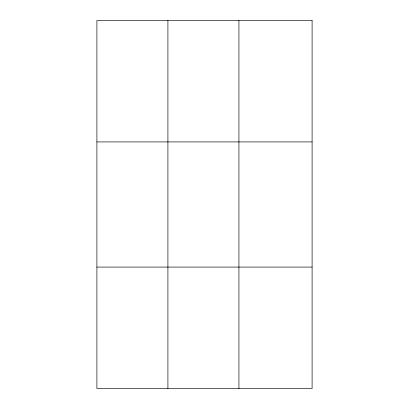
<?xml version="1.0" encoding="UTF-8"?>
<svg xmlns="http://www.w3.org/2000/svg" width="409" height="409" viewBox="0 0 409 409"><rect width="100%" height="100%" fill="white"/><g stroke="black" fill="none" stroke-linecap="round" stroke-linejoin="round"><path stroke-width="0.61" d="M167.915 388.55L167.915 20.45M238.933 388.55L238.933 20.45M96.897 141.923L312.103 141.923M96.897 267.077L312.103 267.077M312.103 20.45L312.103 388.55L96.897 388.55L96.897 20.45L312.103 20.45"/></g></svg>
